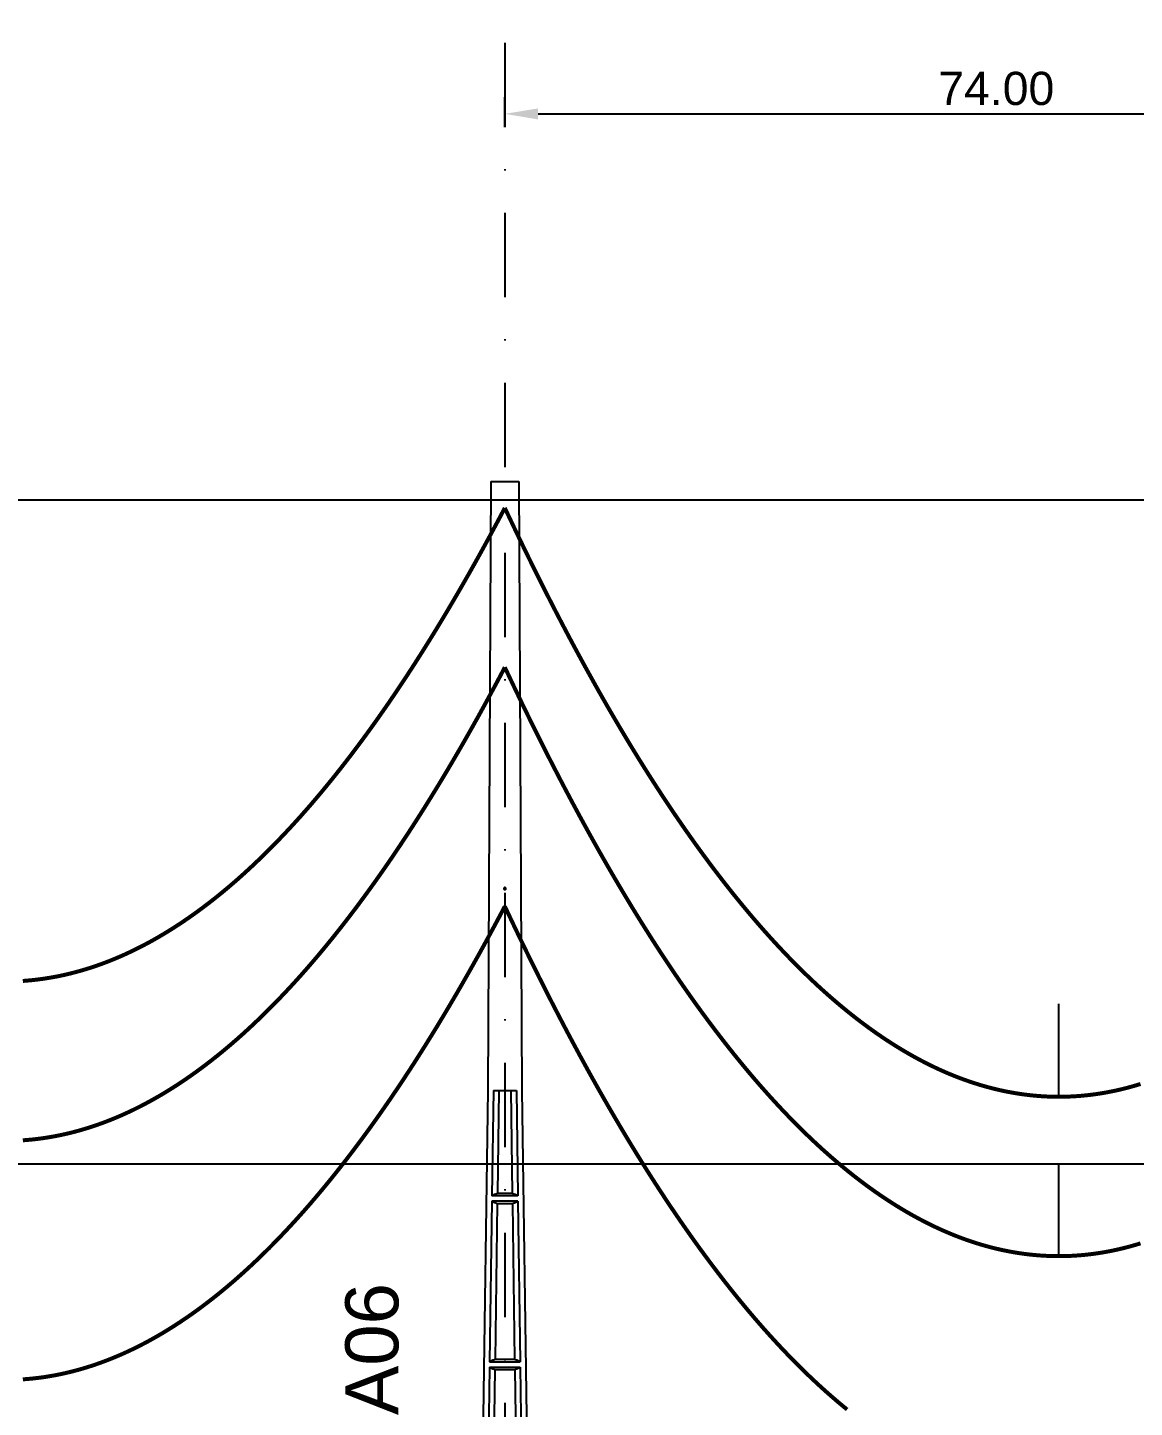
# Model space of a CAD drawing. Header units: metres. Extents: x -121 to 9872, y 3505 to 10721.
# Drawn here: x 1164.4 to 1247.7, y 9731.7 to 9835.5 of the extents above; entities that cross this region are included whole.
import ezdxf

# ---------------------------------------------------------------- set-up
doc = ezdxf.new("R2010")
doc.units = ezdxf.units.M
doc.header["$PDMODE"] = 2
doc.linetypes.add('DASHDOT', pattern=[25.4, 12.7, -6.35, 0, -6.35])
for name, color, linetype in [('CON-EOL- CA MAGNOLIA', 210, 'Continuous'), ('CON-EOL- CA ORCHID', 240, 'Continuous'), ('CON-EOL- CA OXLIP', 140, 'Continuous'), ('CON-EOL- FO', 101, 'Continuous'), ('cotas', 7, 'Continuous'), ('Grade', 9, 'Continuous'), ('Ind.Rot', 8, 'DASHDOT'), ('Perfil - Texto Geral', 7, 'Continuous'), ('POSTE DT', 7, 'Continuous')]:
    doc.layers.add(name, color=color, linetype=linetype)
doc.styles.add('Arial', font='arial.ttf')
doc.styles.get("Standard").update_dxf_attribs({"font": 'arial.ttf'})
doc.dimstyles.new('ISO-25', dxfattribs={"dimtxt": 2.5, "dimasz": 2.5, "dimexe": 1.25, "dimexo": 0.625, "dimtad": 1, "dimzin": 1, "dimtxsty": 'Standard', "dimcen": 2.5, "dimaunit": 1, "dimadec": 3, "dimazin": 3, "dimtfac": 1, "dimtmove": 0, "dimatfit": 3, "dimfxlon": 1, "dimarcsym": 0})

# ---------------------------------------------------------------- blocks, each defined once
blk = doc.blocks.new('*U10')
at = {"layer": 'POSTE DT', "extrusion": (0, 1, 0)}
for p, q in [((-3.31, 406.59), (-4.05, 262)), ((-3.31, 406.59), (3.31, 406.59)), ((3.31, 406.59), (4.06, 262)), ((-4.05, 262), (-7.72, 0)), ((-4.05, 262), (-4.05, 262)), ((-2.73, 262), (-3.08, 237.05)), ((-2.73, 262), (2.75, 262)), ((-1.42, 262), (-1.77, 237.57)), ((1.43, 262), (1.77, 237.57)), ((2.75, 262), (3.1, 237.05)), ((4.06, 262), (7.72, 0)), ((3.1, 237.05), (-3.08, 237.05)), ((-3.1, 235.74), (-3.63, 197.65)), ((3.11, 235.73), (-3.1, 235.74)), ((-1.8, 235.21), (-2.32, 198.19)), ((1.8, 235.21), (2.32, 198.19)), ((3.11, 235.73), (3.65, 197.65)), ((-3.65, 196.34), (-4.19, 158.25)), ((-2.35, 195.8), (-2.87, 158.8)), ((2.35, 195.8), (2.87, 158.8)), ((3.66, 196.34), (4.2, 158.25))]:
    blk.add_line(p, q, dxfattribs=at)
at = {"layer": 'POSTE DT', "ltscale": 3}
for points in [[(-3.63, 197.65), (3.65, 197.65)], [(-3.65, 196.34), (3.66, 196.34)]]:
    blk.add_lwpolyline(points, dxfattribs=at)
at = {"layer": 'POSTE DT'}
for points, knots in [([(0.25, 309.94), (0.25, 309.93), (0.25, 309.93), (0.25, 309.92), (0.25, 309.91), (0.25, 309.9), (0.25, 309.89), (0.24, 309.85), (0.22, 309.82), (0.19, 309.77), (0.16, 309.74), (0.11, 309.71), (0.08, 309.7), (0.01, 309.68), (-0.02, 309.68), (-0.08, 309.7), (-0.11, 309.71), (-0.16, 309.74), (-0.18, 309.76), (-0.21, 309.8), (-0.22, 309.82), (-0.24, 309.85), (-0.24, 309.87), (-0.25, 309.89), (-0.25, 309.9), (-0.25, 309.92), (-0.25, 309.92), (-0.25, 309.93), (-0.25, 309.94), (-0.25, 309.95), (-0.25, 309.95), (-0.25, 309.96), (-0.25, 309.97), (-0.24, 310), (-0.23, 310.02), (-0.21, 310.07), (-0.2, 310.09), (-0.15, 310.14), (-0.13, 310.15), (-0.07, 310.18), (-0.03, 310.19), (0.03, 310.19), (0.06, 310.18), (0.12, 310.16), (0.14, 310.14), (0.18, 310.11), (0.2, 310.09), (0.21, 310.06), (0.22, 310.05), (0.23, 310.04), (0.24, 310.01), (0.24, 309.99), (0.25, 309.97), (0.25, 309.96), (0.25, 309.95), (0.25, 309.94), (0.25, 309.94), (0.25, 309.94), (0.25, 309.94)], [-54.728303, -54.728303, -54.728303, -54.728303, -54.309038, -54.309038, -53.647169, -53.647169, -52.532885, -52.532885, -48.86224, -48.86224, -45.282765, -45.282765, -41.52867, -41.52867, -37.867486, -37.867486, -34.454589, -34.454589, -31.301423, -31.301423, -28.48103, -28.48103, -26.961755, -26.961755, -25.7544, -25.7544, -25.136228, -25.136228, -24.64409, -24.64409, -24.094201, -24.094201, -23.191199, -23.191199, -20.494482, -20.494482, -17.342863, -17.342863, -13.645538, -13.645538, -9.835989, -9.835989, -6.296781, -6.296781, -3.005029, -3.005029, 0, 0, 0, 1.527594, 1.527594, 3.697216, 3.697216, 4.489727, 4.489727, 5.01438, 5.01438, 5.095313, 5.095313, 5.095313, 5.095313]), ([(-1.77, 237.57), (-1.99, 237.49), (-2.21, 237.4), (-2.64, 237.22), (-2.86, 237.14), (-3.08, 237.05)], [0, 0, 0, 0, 56.660495, 56.660495, 113.412826, 113.412826, 113.412826, 113.412826]), ([(1.77, 237.57), (1.18, 237.57), (0.59, 237.57), (-0.59, 237.57), (-1.18, 237.57), (-1.77, 237.57)], [0, 0, 0, 0, 67.306894, 67.306894, 134.614447, 134.614447, 134.614447, 134.614447]), ([(3.1, 237.05), (2.87, 237.14), (2.65, 237.23), (2.21, 237.4), (1.99, 237.49), (1.77, 237.57)], [0, 0, 0, 0, 56.738948, 56.738948, 113.38731, 113.38731, 113.38731, 113.38731]), ([(-3.1, 235.74), (-2.88, 235.65), (-2.67, 235.56), (-2.23, 235.39), (-2.02, 235.3), (-1.8, 235.21)], [0.055576, 0.055576, 0.055576, 0.055576, 56.767409, 56.767409, 113.50757, 113.50757, 113.50757, 113.50757]), ([(-1.8, 235.21), (-1.2, 235.21), (-0.6, 235.21), (0.6, 235.21), (1.2, 235.21), (1.8, 235.21)], [0, 0, 0, 0, 68.567797, 68.567797, 137.136247, 137.136247, 137.136247, 137.136247]), ([(1.8, 235.21), (2.02, 235.3), (2.24, 235.38), (2.68, 235.56), (2.89, 235.65), (3.11, 235.73)], [0, 0, 0, 0, 56.845349, 56.845349, 113.599799, 113.599799, 113.599799, 113.599799]), ([(-2.32, 198.19), (-2.54, 198.1), (-2.76, 198.01), (-3.2, 197.83), (-3.41, 197.74), (-3.63, 197.65)], [0, 0, 0, 0, 63.412073, 63.412073, 126.777421, 126.777421, 126.777421, 126.777421]), ([(2.32, 198.19), (1.55, 198.19), (0.77, 198.19), (-0.77, 198.19), (-1.55, 198.19), (-2.32, 198.19)], [0, 0, 0, 0, 88.31008, 88.31008, 176.620652, 176.620652, 176.620652, 176.620652]), ([(3.65, 197.65), (3.43, 197.74), (3.2, 197.83), (2.76, 198.01), (2.54, 198.1), (2.32, 198.19)], [0, 0, 0, 0, 63.488119, 63.488119, 126.880939, 126.880939, 126.880939, 126.880939]), ([(-3.65, 196.34), (-3.43, 196.25), (-3.22, 196.16), (-2.78, 195.98), (-2.57, 195.89), (-2.35, 195.8)], [0.054307, 0.054307, 0.054307, 0.054307, 63.527131, 63.527131, 127.063246, 127.063246, 127.063246, 127.063246]), ([(-2.35, 195.8), (-1.57, 195.8), (-0.78, 195.8), (0.79, 195.8), (1.57, 195.8), (2.35, 195.8)], [0, 0, 0, 0, 89.585713, 89.585713, 179.17191, 179.17191, 179.17191, 179.17191]), ([(2.35, 195.8), (2.57, 195.89), (2.79, 195.98), (3.23, 196.16), (3.45, 196.25), (3.66, 196.34)], [0, 0, 0, 0, 63.60246, 63.60246, 127.109696, 127.109696, 127.109696, 127.109696])]:
    blk.add_open_spline(points, degree=3, knots=knots, dxfattribs=at)
blk = doc.blocks.new('*D54')
at = {"layer": 'cotas', "color": 0, "lineweight": -2, "transparency": 16777216}
for p, q in [((1121.02, 9837.35), (1121.02, 9841.1)), ((1200.31, 9837.35), (1200.31, 9841.1)), ((1123.52, 9839.85), (1197.81, 9839.85))]:
    blk.add_line(p, q, dxfattribs=at)
at = {"layer": 'cotas', "color": 0, "transparency": 16777216}
for points in [[(1123.52, 9840.27), (1123.52, 9839.44), (1121.02, 9839.85)], [(1197.81, 9840.27), (1197.81, 9839.44), (1200.31, 9839.85)]]:
    blk.add_solid(points, dxfattribs=at)
at = {"layer": 'Defpoints', "color": 0, "transparency": 16777216}
for p in [(1200.31, 9839.85), (1121.02, 9809.49), (1200.31, 9801.38)]:
    blk.add_point(p, dxfattribs=at)
at = {"layer": 'cotas', "color": 0, "transparency": 16777216, "insert": (1160.67, 9841.98), "char_height": 2.5, "attachment_point": 5}
blk.add_mtext('79,29', dxfattribs=at)
blk = doc.blocks.new('*D55')
at = {"layer": 'cotas', "color": 0, "lineweight": -2, "transparency": 16777216}
for p, q in [((1200.31, 9828.05), (1200.31, 9830.3)), ((1274.31, 9828.05), (1274.31, 9830.3)), ((1202.81, 9829.05), (1271.81, 9829.05))]:
    blk.add_line(p, q, dxfattribs=at)
at = {"layer": 'cotas', "color": 0, "transparency": 16777216}
for points in [[(1202.81, 9829.46), (1202.81, 9828.63), (1200.31, 9829.05)], [(1271.81, 9829.46), (1271.81, 9828.63), (1274.31, 9829.05)]]:
    blk.add_solid(points, dxfattribs=at)
at = {"layer": 'Defpoints', "color": 0, "transparency": 16777216}
for p in [(1274.31, 9829.05), (1200.31, 9801.38), (1274.31, 9783.59)]:
    blk.add_point(p, dxfattribs=at)
at = {"layer": 'cotas', "color": 0, "transparency": 16777216, "insert": (1237.31, 9830.95), "char_height": 2.5, "attachment_point": 5}
blk.add_mtext('74.00', dxfattribs=at)

msp = doc.modelspace()

# ---------------------------------------------------------------- linework, layer by layer
at = {"layer": 'CON-EOL- CA MAGNOLIA'}
msp.add_line((1242.015, 9755.04), (1242.015, 9762.04), dxfattribs=at)
at = {"layer": 'CON-EOL- CA MAGNOLIA', "const_width": 0.3}
for points in [[(1164.019, 9763.762), (1164.413, 9763.793), (1164.808, 9763.831), (1165.202, 9763.877), (1165.597, 9763.93), (1165.991, 9763.992), (1166.386, 9764.061), (1166.78, 9764.138), (1167.175, 9764.223), (1167.569, 9764.316), (1167.964, 9764.417), (1168.358, 9764.526), (1168.753, 9764.642), (1169.147, 9764.766), (1169.542, 9764.898), (1169.936, 9765.038), (1170.33, 9765.185), (1170.725, 9765.341), (1171.119, 9765.504), (1171.514, 9765.675), (1171.908, 9765.854), (1172.303, 9766.04), (1172.697, 9766.235), (1173.092, 9766.437), (1173.486, 9766.647), (1173.881, 9766.866), (1174.275, 9767.091), (1174.67, 9767.325), (1175.064, 9767.567), (1175.459, 9767.816), (1175.853, 9768.073), (1176.247, 9768.338), (1176.642, 9768.611), (1177.036, 9768.892), (1177.431, 9769.18), (1177.825, 9769.477), (1178.22, 9769.781), (1178.614, 9770.093), (1179.009, 9770.413), (1179.403, 9770.74), (1179.798, 9771.076), (1180.192, 9771.419), (1180.587, 9771.771), (1180.981, 9772.13), (1181.376, 9772.497), (1181.77, 9772.872), (1182.164, 9773.254), (1182.559, 9773.645), (1182.953, 9774.043), (1183.348, 9774.45), (1183.742, 9774.864), (1184.137, 9775.286), (1184.531, 9775.716), (1184.926, 9776.153), (1185.32, 9776.599), (1185.715, 9777.052), (1186.109, 9777.514), (1186.504, 9777.983), (1186.898, 9778.46), (1187.293, 9778.945), (1187.687, 9779.438), (1188.082, 9779.938), (1188.476, 9780.447), (1188.87, 9780.963), (1189.265, 9781.488), (1189.659, 9782.02), (1190.054, 9782.56), (1190.448, 9783.108), (1190.843, 9783.664), (1191.237, 9784.228), (1191.632, 9784.799), (1192.026, 9785.379), (1192.421, 9785.967), (1192.815, 9786.562), (1193.21, 9787.165), (1193.604, 9787.776), (1193.999, 9788.396), (1194.393, 9789.023), (1194.787, 9789.658), (1195.182, 9790.3), (1195.576, 9790.951), (1195.971, 9791.61), (1196.365, 9792.277), (1196.76, 9792.951), (1197.154, 9793.634), (1197.549, 9794.324), (1197.943, 9795.023), (1198.338, 9795.729), (1198.732, 9796.443), (1199.127, 9797.166), (1199.521, 9797.896), (1199.916, 9798.634), (1200.31, 9799.38)], [(1200.31, 9799.38), (1200.678, 9798.598), (1201.046, 9797.823), (1201.414, 9797.054), (1201.783, 9796.293), (1202.151, 9795.539), (1202.519, 9794.792), (1202.887, 9794.052), (1203.255, 9793.319), (1203.623, 9792.593), (1203.992, 9791.874), (1204.36, 9791.162), (1204.728, 9790.457), (1205.096, 9789.759), (1205.464, 9789.068), (1205.832, 9788.384), (1206.201, 9787.707), (1206.569, 9787.037), (1206.937, 9786.374), (1207.305, 9785.718), (1207.673, 9785.069), (1208.041, 9784.427), (1208.41, 9783.792), (1208.778, 9783.164), (1209.146, 9782.543), (1209.514, 9781.929), (1209.882, 9781.322), (1210.25, 9780.722), (1210.618, 9780.129), (1210.987, 9779.543), (1211.355, 9778.963), (1211.723, 9778.391), (1212.091, 9777.826), (1212.459, 9777.268), (1212.827, 9776.716), (1213.196, 9776.172), (1213.564, 9775.635), (1213.932, 9775.104), (1214.3, 9774.581), (1214.668, 9774.064), (1215.036, 9773.555), (1215.405, 9773.052), (1215.773, 9772.556), (1216.141, 9772.067), (1216.509, 9771.586), (1216.877, 9771.111), (1217.245, 9770.643), (1217.613, 9770.182), (1217.982, 9769.728), (1218.35, 9769.281), (1218.718, 9768.841), (1219.086, 9768.407), (1219.454, 9767.981), (1219.822, 9767.562), (1220.191, 9767.149), (1220.559, 9766.744), (1220.927, 9766.345), (1221.295, 9765.954), (1221.663, 9765.569), (1222.031, 9765.191), (1222.4, 9764.82), (1222.768, 9764.456), (1223.136, 9764.099), (1223.504, 9763.749), (1223.872, 9763.406), (1224.24, 9763.069), (1224.609, 9762.74), (1224.977, 9762.418), (1225.345, 9762.102), (1225.713, 9761.793), (1226.081, 9761.492), (1226.449, 9761.197), (1226.817, 9760.909), (1227.186, 9760.628), (1227.554, 9760.354), (1227.922, 9760.086), (1228.29, 9759.826), (1228.658, 9759.573), (1229.026, 9759.326), (1229.395, 9759.087), (1229.763, 9758.854), (1230.131, 9758.628), (1230.499, 9758.409), (1230.867, 9758.197), (1231.235, 9757.992), (1231.604, 9757.794), (1231.972, 9757.602), (1232.34, 9757.418), (1232.708, 9757.24), (1233.076, 9757.07), (1233.444, 9756.906), (1233.812, 9756.749), (1234.181, 9756.599), (1234.549, 9756.456), (1234.917, 9756.32), (1235.285, 9756.191), (1235.653, 9756.068), (1236.021, 9755.953), (1236.39, 9755.844), (1236.758, 9755.742), (1237.126, 9755.647), (1237.494, 9755.559), (1237.862, 9755.478), (1238.23, 9755.404), (1238.599, 9755.337), (1238.967, 9755.276), (1239.335, 9755.223), (1239.703, 9755.176), (1240.071, 9755.136), (1240.439, 9755.103), (1240.808, 9755.077), (1241.176, 9755.058), (1241.544, 9755.046), (1241.912, 9755.04), (1242.28, 9755.042), (1242.648, 9755.05), (1243.016, 9755.066), (1243.385, 9755.088), (1243.753, 9755.117), (1244.121, 9755.153), (1244.489, 9755.196), (1244.857, 9755.246), (1245.225, 9755.302), (1245.594, 9755.366), (1245.962, 9755.436), (1246.33, 9755.513), (1246.698, 9755.597), (1247.066, 9755.688), (1247.434, 9755.786), (1247.803, 9755.891), (1248.171, 9756.003)]]:
    msp.add_lwpolyline(points, dxfattribs=at)
at = {"layer": 'CON-EOL- CA ORCHID'}
msp.add_line((1242.015, 9743.04), (1242.015, 9750.04), dxfattribs=at)
msp.add_line((1242.015, 9743.04), (1242.015, 9750.04), dxfattribs=at)
at = {"layer": 'CON-EOL- CA ORCHID', "const_width": 0.3}
for points in [[(1200.31, 9787.38), (1200.678, 9786.598), (1201.046, 9785.823), (1201.414, 9785.054), (1201.783, 9784.293), (1202.151, 9783.539), (1202.519, 9782.792), (1202.887, 9782.052), (1203.255, 9781.319), (1203.623, 9780.593), (1203.992, 9779.874), (1204.36, 9779.162), (1204.728, 9778.457), (1205.096, 9777.759), (1205.464, 9777.068), (1205.832, 9776.384), (1206.201, 9775.707), (1206.569, 9775.037), (1206.937, 9774.374), (1207.305, 9773.718), (1207.673, 9773.069), (1208.041, 9772.427), (1208.41, 9771.792), (1208.778, 9771.164), (1209.146, 9770.543), (1209.514, 9769.929), (1209.882, 9769.322), (1210.25, 9768.722), (1210.618, 9768.129), (1210.987, 9767.543), (1211.355, 9766.963), (1211.723, 9766.391), (1212.091, 9765.826), (1212.459, 9765.268), (1212.827, 9764.716), (1213.196, 9764.172), (1213.564, 9763.635), (1213.932, 9763.104), (1214.3, 9762.581), (1214.668, 9762.064), (1215.036, 9761.555), (1215.405, 9761.052), (1215.773, 9760.556), (1216.141, 9760.068), (1216.509, 9759.586), (1216.877, 9759.111), (1217.245, 9758.643), (1217.613, 9758.182), (1217.982, 9757.728), (1218.35, 9757.281), (1218.718, 9756.841), (1219.086, 9756.407), (1219.454, 9755.981), (1219.822, 9755.562), (1220.191, 9755.149), (1220.559, 9754.744), (1220.927, 9754.345), (1221.295, 9753.954), (1221.663, 9753.569), (1222.031, 9753.191), (1222.4, 9752.82), (1222.768, 9752.456), (1223.136, 9752.099), (1223.504, 9751.749), (1223.872, 9751.406), (1224.24, 9751.07), (1224.609, 9750.74), (1224.977, 9750.418), (1225.345, 9750.102), (1225.713, 9749.793), (1226.081, 9749.492), (1226.449, 9749.197), (1226.817, 9748.909), (1227.186, 9748.628), (1227.554, 9748.354), (1227.922, 9748.087), (1228.29, 9747.826), (1228.658, 9747.573), (1229.026, 9747.326), (1229.395, 9747.087), (1229.763, 9746.854), (1230.131, 9746.628), (1230.499, 9746.409), (1230.867, 9746.197), (1231.235, 9745.992), (1231.604, 9745.794), (1231.972, 9745.602), (1232.34, 9745.418), (1232.708, 9745.24), (1233.076, 9745.07), (1233.444, 9744.906), (1233.812, 9744.749), (1234.181, 9744.599), (1234.549, 9744.456), (1234.917, 9744.32), (1235.285, 9744.191), (1235.653, 9744.068), (1236.021, 9743.953), (1236.39, 9743.844), (1236.758, 9743.742), (1237.126, 9743.647), (1237.494, 9743.559), (1237.862, 9743.478), (1238.23, 9743.404), (1238.599, 9743.337), (1238.967, 9743.276), (1239.335, 9743.223), (1239.703, 9743.176), (1240.071, 9743.136), (1240.439, 9743.103), (1240.808, 9743.077), (1241.176, 9743.058), (1241.544, 9743.046), (1241.912, 9743.041), (1242.28, 9743.042), (1242.648, 9743.05), (1243.016, 9743.066), (1243.385, 9743.088), (1243.753, 9743.117), (1244.121, 9743.153), (1244.489, 9743.196), (1244.857, 9743.246), (1245.225, 9743.302), (1245.594, 9743.366), (1245.962, 9743.436), (1246.33, 9743.513), (1246.698, 9743.597), (1247.066, 9743.688), (1247.434, 9743.786), (1247.803, 9743.891), (1248.171, 9744.003)], [(1200.31, 9787.38), (1200.678, 9786.598), (1201.046, 9785.823), (1201.414, 9785.054), (1201.783, 9784.293), (1202.151, 9783.539), (1202.519, 9782.792), (1202.887, 9782.052), (1203.255, 9781.319), (1203.623, 9780.593), (1203.992, 9779.874), (1204.36, 9779.162), (1204.728, 9778.457), (1205.096, 9777.759), (1205.464, 9777.068), (1205.832, 9776.384), (1206.201, 9775.707), (1206.569, 9775.037), (1206.937, 9774.374), (1207.305, 9773.718), (1207.673, 9773.069), (1208.041, 9772.427), (1208.41, 9771.792), (1208.778, 9771.164), (1209.146, 9770.543), (1209.514, 9769.929), (1209.882, 9769.322), (1210.25, 9768.722), (1210.618, 9768.129), (1210.987, 9767.543), (1211.355, 9766.963), (1211.723, 9766.391), (1212.091, 9765.826), (1212.459, 9765.268), (1212.827, 9764.716), (1213.196, 9764.172), (1213.564, 9763.635), (1213.932, 9763.104), (1214.3, 9762.581), (1214.668, 9762.064), (1215.036, 9761.555), (1215.405, 9761.052), (1215.773, 9760.556), (1216.141, 9760.067), (1216.509, 9759.586), (1216.877, 9759.111), (1217.245, 9758.643), (1217.613, 9758.182), (1217.982, 9757.728), (1218.35, 9757.281), (1218.718, 9756.841), (1219.086, 9756.407), (1219.454, 9755.981), (1219.822, 9755.562), (1220.191, 9755.149), (1220.559, 9754.744), (1220.927, 9754.345), (1221.295, 9753.954), (1221.663, 9753.569), (1222.031, 9753.191), (1222.4, 9752.82), (1222.768, 9752.456), (1223.136, 9752.099), (1223.504, 9751.749), (1223.872, 9751.406), (1224.24, 9751.069), (1224.609, 9750.74), (1224.977, 9750.418), (1225.345, 9750.102), (1225.713, 9749.793), (1226.081, 9749.492), (1226.449, 9749.197), (1226.817, 9748.909), (1227.186, 9748.628), (1227.554, 9748.354), (1227.922, 9748.086), (1228.29, 9747.826), (1228.658, 9747.573), (1229.026, 9747.326), (1229.395, 9747.087), (1229.763, 9746.854), (1230.131, 9746.628), (1230.499, 9746.409), (1230.867, 9746.197), (1231.235, 9745.992), (1231.604, 9745.794), (1231.972, 9745.602), (1232.34, 9745.418), (1232.708, 9745.24), (1233.076, 9745.07), (1233.444, 9744.906), (1233.812, 9744.749), (1234.181, 9744.599), (1234.549, 9744.456), (1234.917, 9744.32), (1235.285, 9744.191), (1235.653, 9744.068), (1236.021, 9743.953), (1236.39, 9743.844), (1236.758, 9743.742), (1237.126, 9743.647), (1237.494, 9743.559), (1237.862, 9743.478), (1238.23, 9743.404), (1238.599, 9743.337), (1238.967, 9743.276), (1239.335, 9743.223), (1239.703, 9743.176), (1240.071, 9743.136), (1240.439, 9743.103), (1240.808, 9743.077), (1241.176, 9743.058), (1241.544, 9743.046), (1241.912, 9743.04), (1242.28, 9743.042), (1242.648, 9743.05), (1243.016, 9743.066), (1243.385, 9743.088), (1243.753, 9743.117), (1244.121, 9743.153), (1244.489, 9743.196), (1244.857, 9743.246), (1245.225, 9743.302), (1245.594, 9743.366), (1245.962, 9743.436), (1246.33, 9743.513), (1246.698, 9743.597), (1247.066, 9743.688), (1247.434, 9743.786), (1247.803, 9743.891), (1248.171, 9744.003)]]:
    msp.add_lwpolyline(points, dxfattribs=at)
at = {"layer": 'CON-EOL- CA OXLIP', "const_width": 0.3}
for points in [[(1164.019, 9751.762), (1164.413, 9751.793), (1164.808, 9751.831), (1165.202, 9751.877), (1165.597, 9751.93), (1165.991, 9751.992), (1166.386, 9752.061), (1166.78, 9752.139), (1167.175, 9752.224), (1167.569, 9752.316), (1167.964, 9752.417), (1168.358, 9752.525), (1168.753, 9752.642), (1169.147, 9752.766), (1169.542, 9752.898), (1169.936, 9753.038), (1170.33, 9753.185), (1170.725, 9753.341), (1171.119, 9753.504), (1171.514, 9753.675), (1171.908, 9753.854), (1172.303, 9754.04), (1172.697, 9754.235), (1173.092, 9754.437), (1173.486, 9754.648), (1173.881, 9754.866), (1174.275, 9755.091), (1174.67, 9755.325), (1175.064, 9755.567), (1175.459, 9755.816), (1175.853, 9756.073), (1176.247, 9756.338), (1176.642, 9756.611), (1177.036, 9756.892), (1177.431, 9757.18), (1177.825, 9757.477), (1178.22, 9757.781), (1178.614, 9758.093), (1179.009, 9758.413), (1179.403, 9758.74), (1179.798, 9759.076), (1180.192, 9759.419), (1180.587, 9759.771), (1180.981, 9760.13), (1181.376, 9760.497), (1181.77, 9760.872), (1182.164, 9761.254), (1182.559, 9761.645), (1182.953, 9762.043), (1183.348, 9762.45), (1183.742, 9762.864), (1184.137, 9763.286), (1184.531, 9763.716), (1184.926, 9764.153), (1185.32, 9764.599), (1185.715, 9765.052), (1186.109, 9765.514), (1186.504, 9765.983), (1186.898, 9766.46), (1187.293, 9766.945), (1187.687, 9767.438), (1188.082, 9767.938), (1188.476, 9768.447), (1188.87, 9768.963), (1189.265, 9769.488), (1189.659, 9770.02), (1190.054, 9770.56), (1190.448, 9771.108), (1190.843, 9771.664), (1191.237, 9772.228), (1191.632, 9772.799), (1192.026, 9773.379), (1192.421, 9773.966), (1192.815, 9774.562), (1193.21, 9775.165), (1193.604, 9775.776), (1193.999, 9776.396), (1194.393, 9777.023), (1194.787, 9777.658), (1195.182, 9778.3), (1195.576, 9778.951), (1195.971, 9779.61), (1196.365, 9780.277), (1196.76, 9780.951), (1197.154, 9781.634), (1197.549, 9782.324), (1197.943, 9783.023), (1198.338, 9783.729), (1198.732, 9784.443), (1199.127, 9785.166), (1199.521, 9785.896), (1199.916, 9786.634), (1200.31, 9787.38)], [(1164.019, 9751.762), (1164.413, 9751.793), (1164.808, 9751.831), (1165.202, 9751.877), (1165.597, 9751.93), (1165.991, 9751.992), (1166.386, 9752.061), (1166.78, 9752.138), (1167.175, 9752.224), (1167.569, 9752.316), (1167.964, 9752.417), (1168.358, 9752.525), (1168.753, 9752.642), (1169.147, 9752.766), (1169.542, 9752.898), (1169.936, 9753.038), (1170.33, 9753.185), (1170.725, 9753.341), (1171.119, 9753.504), (1171.514, 9753.675), (1171.908, 9753.854), (1172.303, 9754.04), (1172.697, 9754.235), (1173.092, 9754.437), (1173.486, 9754.647), (1173.881, 9754.866), (1174.275, 9755.091), (1174.67, 9755.325), (1175.064, 9755.567), (1175.459, 9755.816), (1175.853, 9756.073), (1176.247, 9756.338), (1176.642, 9756.611), (1177.036, 9756.892), (1177.431, 9757.18), (1177.825, 9757.477), (1178.22, 9757.781), (1178.614, 9758.093), (1179.009, 9758.413), (1179.403, 9758.741), (1179.798, 9759.076), (1180.192, 9759.419), (1180.587, 9759.771), (1180.981, 9760.13), (1181.376, 9760.497), (1181.77, 9760.872), (1182.164, 9761.254), (1182.559, 9761.645), (1182.953, 9762.043), (1183.348, 9762.45), (1183.742, 9762.864), (1184.137, 9763.286), (1184.531, 9763.716), (1184.926, 9764.153), (1185.32, 9764.599), (1185.715, 9765.052), (1186.109, 9765.514), (1186.504, 9765.983), (1186.898, 9766.46), (1187.293, 9766.945), (1187.687, 9767.438), (1188.082, 9767.938), (1188.476, 9768.447), (1188.87, 9768.963), (1189.265, 9769.488), (1189.659, 9770.02), (1190.054, 9770.56), (1190.448, 9771.108), (1190.843, 9771.664), (1191.237, 9772.228), (1191.632, 9772.799), (1192.026, 9773.379), (1192.421, 9773.966), (1192.815, 9774.562), (1193.21, 9775.165), (1193.604, 9775.776), (1193.999, 9776.396), (1194.393, 9777.023), (1194.787, 9777.658), (1195.182, 9778.3), (1195.576, 9778.951), (1195.971, 9779.61), (1196.365, 9780.277), (1196.76, 9780.951), (1197.154, 9781.634), (1197.549, 9782.324), (1197.943, 9783.023), (1198.338, 9783.729), (1198.732, 9784.443), (1199.127, 9785.166), (1199.521, 9785.896), (1199.916, 9786.634), (1200.31, 9787.38)]]:
    msp.add_lwpolyline(points, dxfattribs=at)
at = {"layer": 'CON-EOL- FO', "const_width": 0.3}
for points in [[(1164.019, 9733.762), (1164.413, 9733.793), (1164.808, 9733.831), (1165.202, 9733.877), (1165.597, 9733.93), (1165.991, 9733.992), (1166.386, 9734.061), (1166.78, 9734.139), (1167.175, 9734.224), (1167.569, 9734.316), (1167.964, 9734.417), (1168.358, 9734.525), (1168.753, 9734.642), (1169.147, 9734.766), (1169.542, 9734.898), (1169.936, 9735.038), (1170.33, 9735.185), (1170.725, 9735.341), (1171.119, 9735.504), (1171.514, 9735.675), (1171.908, 9735.854), (1172.303, 9736.04), (1172.697, 9736.235), (1173.092, 9736.437), (1173.486, 9736.648), (1173.881, 9736.866), (1174.275, 9737.091), (1174.67, 9737.325), (1175.064, 9737.567), (1175.459, 9737.816), (1175.853, 9738.073), (1176.247, 9738.338), (1176.642, 9738.611), (1177.036, 9738.892), (1177.431, 9739.18), (1177.825, 9739.477), (1178.22, 9739.781), (1178.614, 9740.093), (1179.009, 9740.413), (1179.403, 9740.74), (1179.798, 9741.076), (1180.192, 9741.42), (1180.587, 9741.771), (1180.981, 9742.13), (1181.376, 9742.497), (1181.77, 9742.872), (1182.164, 9743.254), (1182.559, 9743.645), (1182.953, 9744.043), (1183.348, 9744.45), (1183.742, 9744.864), (1184.137, 9745.286), (1184.531, 9745.716), (1184.926, 9746.153), (1185.32, 9746.599), (1185.715, 9747.052), (1186.109, 9747.514), (1186.504, 9747.983), (1186.898, 9748.46), (1187.293, 9748.945), (1187.687, 9749.438), (1188.082, 9749.938), (1188.476, 9750.447), (1188.87, 9750.963), (1189.265, 9751.488), (1189.659, 9752.02), (1190.054, 9752.56), (1190.448, 9753.108), (1190.843, 9753.664), (1191.237, 9754.228), (1191.632, 9754.799), (1192.026, 9755.379), (1192.421, 9755.966), (1192.815, 9756.562), (1193.21, 9757.165), (1193.604, 9757.776), (1193.999, 9758.396), (1194.393, 9759.023), (1194.787, 9759.658), (1195.182, 9760.3), (1195.576, 9760.951), (1195.971, 9761.61), (1196.365, 9762.277), (1196.76, 9762.951), (1197.154, 9763.634), (1197.549, 9764.324), (1197.943, 9765.023), (1198.338, 9765.729), (1198.732, 9766.443), (1199.127, 9767.166), (1199.521, 9767.896), (1199.916, 9768.634), (1200.31, 9769.38)], [(1164.019, 9733.762), (1164.413, 9733.793), (1164.808, 9733.831), (1165.202, 9733.877), (1165.597, 9733.93), (1165.991, 9733.992), (1166.386, 9734.061), (1166.78, 9734.138), (1167.175, 9734.224), (1167.569, 9734.316), (1167.964, 9734.417), (1168.358, 9734.525), (1168.753, 9734.642), (1169.147, 9734.766), (1169.542, 9734.898), (1169.936, 9735.038), (1170.33, 9735.185), (1170.725, 9735.341), (1171.119, 9735.504), (1171.514, 9735.675), (1171.908, 9735.854), (1172.303, 9736.04), (1172.697, 9736.235), (1173.092, 9736.437), (1173.486, 9736.647), (1173.881, 9736.866), (1174.275, 9737.091), (1174.67, 9737.325), (1175.064, 9737.567), (1175.459, 9737.816), (1175.853, 9738.073), (1176.247, 9738.338), (1176.642, 9738.611), (1177.036, 9738.892), (1177.431, 9739.18), (1177.825, 9739.477), (1178.22, 9739.781), (1178.614, 9740.093), (1179.009, 9740.413), (1179.403, 9740.741), (1179.798, 9741.076), (1180.192, 9741.42), (1180.587, 9741.771), (1180.981, 9742.13), (1181.376, 9742.497), (1181.77, 9742.872), (1182.164, 9743.254), (1182.559, 9743.645), (1182.953, 9744.043), (1183.348, 9744.45), (1183.742, 9744.864), (1184.137, 9745.286), (1184.531, 9745.716), (1184.926, 9746.153), (1185.32, 9746.599), (1185.715, 9747.052), (1186.109, 9747.514), (1186.504, 9747.983), (1186.898, 9748.46), (1187.293, 9748.945), (1187.687, 9749.438), (1188.082, 9749.938), (1188.476, 9750.447), (1188.87, 9750.963), (1189.265, 9751.488), (1189.659, 9752.02), (1190.054, 9752.56), (1190.448, 9753.108), (1190.843, 9753.664), (1191.237, 9754.228), (1191.632, 9754.799), (1192.026, 9755.379), (1192.421, 9755.966), (1192.815, 9756.562), (1193.21, 9757.165), (1193.604, 9757.776), (1193.999, 9758.396), (1194.393, 9759.023), (1194.787, 9759.658), (1195.182, 9760.3), (1195.576, 9760.951), (1195.971, 9761.61), (1196.365, 9762.277), (1196.76, 9762.951), (1197.154, 9763.634), (1197.549, 9764.324), (1197.943, 9765.023), (1198.338, 9765.729), (1198.732, 9766.443), (1199.127, 9767.166), (1199.521, 9767.896), (1199.916, 9768.634), (1200.31, 9769.38)], [(1200.31, 9769.38), (1200.678, 9768.598), (1201.046, 9767.823), (1201.414, 9767.054), (1201.783, 9766.293), (1202.151, 9765.539), (1202.519, 9764.792), (1202.887, 9764.052), (1203.255, 9763.319), (1203.623, 9762.593), (1203.992, 9761.874), (1204.36, 9761.162), (1204.728, 9760.457), (1205.096, 9759.759), (1205.464, 9759.068), (1205.832, 9758.384), (1206.201, 9757.707), (1206.569, 9757.037), (1206.937, 9756.374), (1207.305, 9755.718), (1207.673, 9755.069), (1208.041, 9754.427), (1208.41, 9753.792), (1208.778, 9753.164), (1209.146, 9752.543), (1209.514, 9751.929), (1209.882, 9751.322), (1210.25, 9750.722), (1210.618, 9750.129), (1210.987, 9749.543), (1211.355, 9748.963), (1211.723, 9748.391), (1212.091, 9747.826), (1212.459, 9747.268), (1212.827, 9746.716), (1213.196, 9746.172), (1213.564, 9745.635), (1213.932, 9745.104), (1214.3, 9744.581), (1214.668, 9744.064), (1215.036, 9743.555), (1215.405, 9743.052), (1215.773, 9742.556), (1216.141, 9742.068), (1216.509, 9741.586), (1216.877, 9741.111), (1217.245, 9740.643), (1217.613, 9740.182), (1217.982, 9739.728), (1218.35, 9739.281), (1218.718, 9738.841), (1219.086, 9738.407), (1219.454, 9737.981), (1219.822, 9737.562), (1220.191, 9737.149), (1220.559, 9736.744), (1220.927, 9736.345), (1221.295, 9735.954), (1221.663, 9735.569), (1222.031, 9735.191), (1222.4, 9734.82), (1222.768, 9734.456), (1223.136, 9734.099), (1223.504, 9733.749), (1223.872, 9733.406), (1224.24, 9733.07), (1224.609, 9732.74), (1224.977, 9732.418), (1225.345, 9732.102), (1225.713, 9731.793), (1226.081, 9731.492)], [(1200.31, 9769.38), (1200.678, 9768.598), (1201.046, 9767.823), (1201.414, 9767.054), (1201.783, 9766.293), (1202.151, 9765.539), (1202.519, 9764.792), (1202.887, 9764.052), (1203.255, 9763.319), (1203.623, 9762.593), (1203.992, 9761.874), (1204.36, 9761.162), (1204.728, 9760.457), (1205.096, 9759.759), (1205.464, 9759.068), (1205.832, 9758.384), (1206.201, 9757.707), (1206.569, 9757.037), (1206.937, 9756.374), (1207.305, 9755.718), (1207.673, 9755.069), (1208.041, 9754.427), (1208.41, 9753.792), (1208.778, 9753.164), (1209.146, 9752.543), (1209.514, 9751.929), (1209.882, 9751.322), (1210.25, 9750.722), (1210.618, 9750.129), (1210.987, 9749.543), (1211.355, 9748.963), (1211.723, 9748.391), (1212.091, 9747.826), (1212.459, 9747.268), (1212.827, 9746.716), (1213.196, 9746.172), (1213.564, 9745.635), (1213.932, 9745.104), (1214.3, 9744.581), (1214.668, 9744.064), (1215.036, 9743.555), (1215.405, 9743.052), (1215.773, 9742.556), (1216.141, 9742.067), (1216.509, 9741.586), (1216.877, 9741.111), (1217.245, 9740.643), (1217.613, 9740.182), (1217.982, 9739.728), (1218.35, 9739.281), (1218.718, 9738.841), (1219.086, 9738.407), (1219.454, 9737.981), (1219.822, 9737.562), (1220.191, 9737.149), (1220.559, 9736.744), (1220.927, 9736.345), (1221.295, 9735.954), (1221.663, 9735.569), (1222.031, 9735.191), (1222.4, 9734.82), (1222.768, 9734.456), (1223.136, 9734.099), (1223.504, 9733.749), (1223.872, 9733.406), (1224.24, 9733.069), (1224.609, 9732.74), (1224.977, 9732.418), (1225.345, 9732.102), (1225.713, 9731.793), (1226.081, 9731.492)]]:
    msp.add_lwpolyline(points, dxfattribs=at)
at = {"layer": 'Grade'}
for points in [[(0, 9800), (9859.453, 9800)], [(0, 9750), (9859.453, 9750)]]:
    msp.add_lwpolyline(points, dxfattribs=at)
at = {"layer": 'Ind.Rot', "linetype": 'DASHDOT', "ltscale": 0.5}
msp.add_lwpolyline([(1200.31, 10500), (1200.31, 8300)], dxfattribs=at)

# ---------------------------------------------------------------- block references
at = {"layer": 'POSTE DT', "xscale": 0.3172702451939489, "yscale": 0.3172702451939489, "zscale": 0.3172702451939489}
msp.add_blockref('*U10', (1200.31, 9672.38), dxfattribs=at)

# ---------------------------------------------------------------- texts
at = {"layer": 'Perfil - Texto Geral', "linetype": 'ByBlock', "insert": (1200.326, 9697.854), "char_height": 4, "width": 43.81409, "attachment_point": 4, "rotation": 90, "style": 'Arial'}
msp.add_mtext("VÉRTICE - HA06\\P1+150.31\\P967,238\\P0º0'9''E", dxfattribs=at)

# ---------------------------------------------------------------- dimensions: what is measured, and where the dimension line sits
at = {"layer": 'cotas'}
dim = msp.add_linear_dim(base=(1200.31, 9839.853), p1=(1121.022, 9809.49), p2=(1200.31, 9801.38), dimstyle='ISO-25', override={"dimtmove": 1}, dxfattribs=at)
dim.commit()
dim.dimension.update_dxf_attribs({"geometry": '*D54', "text_midpoint": (1160.666, 9841.98)})
dim = msp.add_linear_dim(base=(1274.31, 9829.048), p1=(1200.31, 9801.38), p2=(1274.31, 9783.59), dimstyle='ISO-25', dxfattribs=at)
dim.commit()
dim.dimension.update_dxf_attribs({"geometry": '*D55', "text_midpoint": (1237.31, 9830.949)})

doc.saveas('drawing.dxf')
